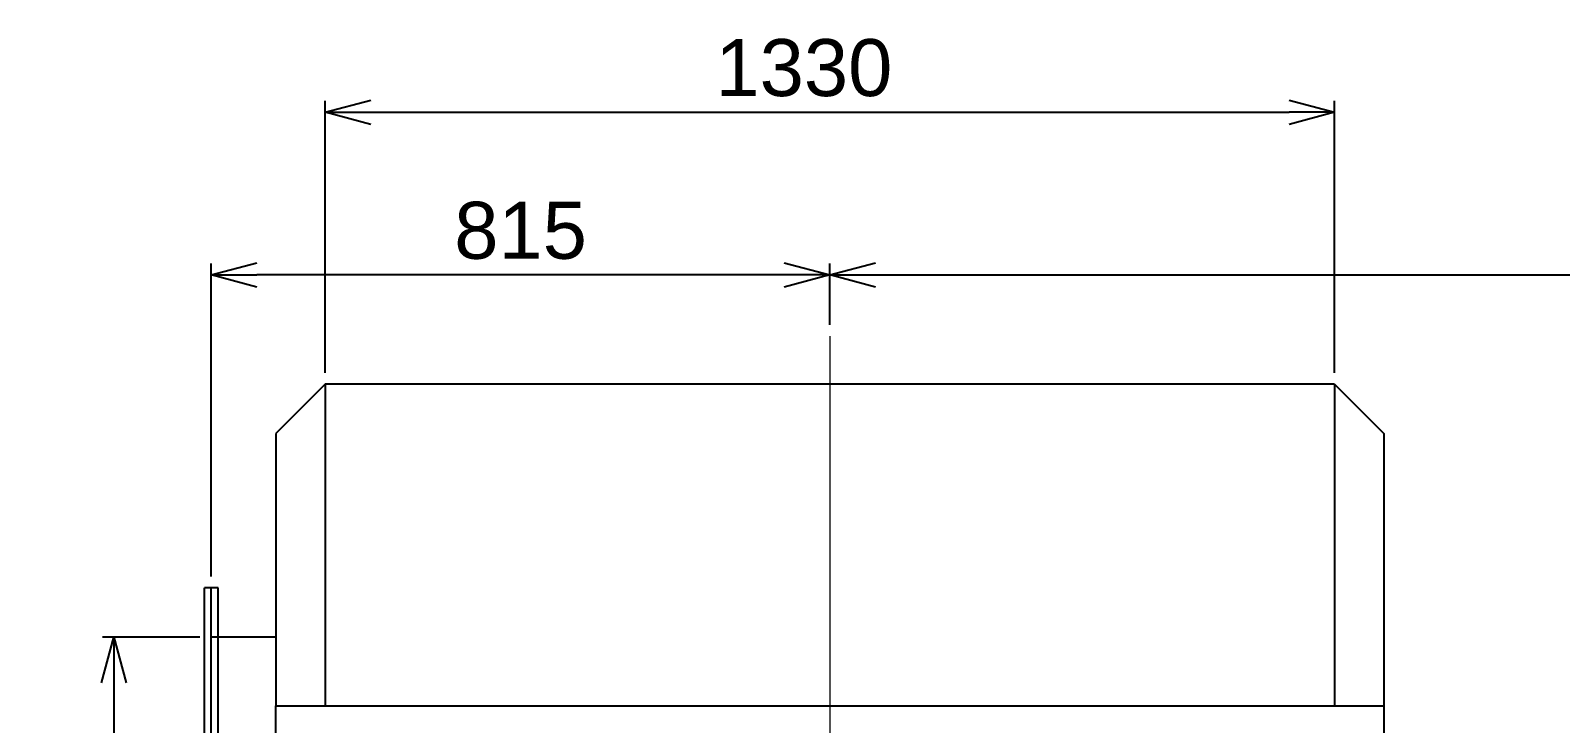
# Model space of a CAD drawing. Header units: inches. Extents: x 707 to 13003, y 909 to 9309.
# Drawn here: x 978 to 2994, y 4160 to 5072 of the extents above; entities that cross this region are included whole.
import ezdxf

# ---------------------------------------------------------------- set-up
doc = ezdxf.new("R2010")
doc.units = ezdxf.units.IN
doc.header["$MEASUREMENT"] = 0
doc.linetypes.add('CENTER', pattern=[50.8, 31.75, -6.35, 6.35, -6.35])
doc.layers.add('CEN', color=1, linetype='CENTER', lineweight=15)
doc.styles.get("Standard").update_dxf_attribs({"font": 'Arial.ttf'})
doc.dimstyles.new('ISO-25', dxfattribs={"dimscale": 5, "dimtxt": 15, "dimasz": 12, "dimexe": 3, "dimexo": 3, "dimgap": 4, "dimtad": 1, "dimdsep": 46, "dimtxsty": 'Standard', "dimblk": 'OPEN30', "dimcen": 4, "dimclrd": 3, "dimclre": 3, "dimclrt": 3, "dimadec": 0, "dimazin": 0, "dimtfac": 1, "dimtmove": 0, "dimatfit": 3, "dimldrblk": 'OPEN30', "dimfxl": 1, "dimarcsym": 0})

# ---------------------------------------------------------------- blocks, each defined once
blk = doc.blocks.new('_Open30')
at = {"color": 0, "linetype": 'ByBlock', "lineweight": -2}
for p, q in [((-1, 0.268), (0, 0)), ((0, 0), (-1, -0.268)), ((0, 0), (-1, 0))]:
    blk.add_line(p, q, dxfattribs=at)
blk = doc.blocks.new('*D164')
at = {"color": 3, "lineweight": -2, "transparency": 16777216}
for p, q in [((1201, 4273.7), (1072.6, 4273.7)), ((1087.6, 4213.7), (1087.6, 2653.7)), ((1201, 2593.7), (1072.6, 2593.7))]:
    blk.add_line(p, q, dxfattribs=at)
at = {"layer": 'Defpoints', "color": 0, "transparency": 16777216}
for p in [(1216, 4273.7), (1087.6, 2593.7), (1216, 2593.7)]:
    blk.add_point(p, dxfattribs=at)
at = {"color": 3, "lineweight": -2, "transparency": 16777216, "xscale": 60, "yscale": 60, "zscale": 60}
for p, rotation in [((1087.6, 4273.7), 90), ((1087.6, 2593.7), 270)]:
    blk.add_blockref('_Open30', p, dxfattribs=dict(at, rotation=rotation))
at = {"color": 3, "transparency": 16777216, "insert": (1027.2, 3433.7), "char_height": 75, "attachment_point": 5, "rotation": 90}
blk.add_mtext('%%C1680', dxfattribs=at)
blk = doc.blocks.new('*D168')
at = {"color": 3, "lineweight": -2, "transparency": 16777216}
for p, q in [((1216, 4353.7), (1216, 4765.6)), ((2031, 4684.9), (2031, 4765.6)), ((1971, 4750.6), (1276, 4750.6))]:
    blk.add_line(p, q, dxfattribs=at)
at = {"layer": 'Defpoints', "color": 0, "transparency": 16777216}
for p in [(1216, 4750.6), (2031, 4669.9), (1216, 4338.7)]:
    blk.add_point(p, dxfattribs=at)
at = {"color": 3, "lineweight": -2, "transparency": 16777216, "xscale": 60, "yscale": 60, "zscale": 60, "rotation": 180}
blk.add_blockref('_Open30', (1216, 4750.6), dxfattribs=at)
at = {"color": 3, "lineweight": -2, "transparency": 16777216, "xscale": 60, "yscale": 60, "zscale": 60}
blk.add_blockref('_Open30', (2031, 4750.6), dxfattribs=at)
at = {"color": 3, "transparency": 16777216, "insert": (1623.5, 4808.9), "char_height": 75, "attachment_point": 5}
blk.add_mtext('815', dxfattribs=at)
blk = doc.blocks.new('*D169')
at = {"color": 3, "lineweight": -2, "transparency": 16777216}
for p, q in [((1366, 4621.7), (1366, 4979.8)), ((2696, 4621.7), (2696, 4979.8)), ((1426, 4964.8), (2636, 4964.8))]:
    blk.add_line(p, q, dxfattribs=at)
at = {"layer": 'Defpoints', "color": 0, "transparency": 16777216}
for p in [(2696, 4964.8), (1366, 4606.7), (2696, 4606.7)]:
    blk.add_point(p, dxfattribs=at)
at = {"color": 3, "lineweight": -2, "transparency": 16777216, "xscale": 60, "yscale": 60, "zscale": 60, "rotation": 180}
blk.add_blockref('_Open30', (1366, 4964.8), dxfattribs=at)
at = {"color": 3, "lineweight": -2, "transparency": 16777216, "xscale": 60, "yscale": 60, "zscale": 60}
blk.add_blockref('_Open30', (2696, 4964.8), dxfattribs=at)
at = {"color": 3, "transparency": 16777216, "insert": (1996.8, 5023.1), "char_height": 75, "attachment_point": 5}
blk.add_mtext('1330', dxfattribs=at)
blk = doc.blocks.new('*D170')
at = {"color": 3, "lineweight": -2, "transparency": 16777216}
for p, q in [((2031, 4684.9), (2031, 4765.6)), ((5266, 3599.4), (5266, 4765.6)), ((2091, 4750.6), (5206, 4750.6))]:
    blk.add_line(p, q, dxfattribs=at)
at = {"layer": 'Defpoints', "color": 0, "transparency": 16777216}
for p in [(5266, 4750.6), (2031, 4669.9), (5266, 3584.4)]:
    blk.add_point(p, dxfattribs=at)
at = {"color": 3, "lineweight": -2, "transparency": 16777216, "xscale": 60, "yscale": 60, "zscale": 60, "rotation": 180}
blk.add_blockref('_Open30', (2031, 4750.6), dxfattribs=at)
at = {"color": 3, "lineweight": -2, "transparency": 16777216, "xscale": 60, "yscale": 60, "zscale": 60}
blk.add_blockref('_Open30', (5266, 4750.6), dxfattribs=at)
at = {"color": 3, "transparency": 16777216, "insert": (3648.5, 4819.8), "char_height": 75, "attachment_point": 5}
blk.add_mtext('(3235)', dxfattribs=at)

msp = doc.modelspace()

# ---------------------------------------------------------------- linework, layer by layer
for p, q in [((1366.017, 4606.69), (1301.017, 4541.69)), ((2696.017, 4606.69), (1366.017, 4606.69)), ((1366.017, 4606.69), (1366.017, 4183.223)), ((2696.017, 4606.69), (2761.017, 4541.69)), ((2696.017, 4606.69), (2696.017, 4183.223)), ((1301.017, 4541.69), (1301.017, 4183.223)), ((2761.017, 4541.69), (2761.017, 4183.223)), ((1207.017, 2528.69), (1207.017, 4338.69)), ((1216.017, 4338.69), (1207.017, 4338.69)), ((1216.017, 2528.69), (1216.017, 4338.69)), ((1225.017, 4338.69), (1216.017, 4338.69)), ((1225.017, 2528.69), (1225.017, 4338.69)), ((1301.017, 4273.69), (1216.017, 4273.69)), ((1301.017, 3046.195), (1301.017, 4183.223)), ((1301.017, 4183.223), (2761.017, 4183.223)), ((2761.017, 4183.223), (2761.017, 3046.195))]:
    msp.add_line(p, q)
at = {"layer": 'CEN', "ltscale": 18}
msp.add_line((2031.017, 4669.924), (2031.017, 1258.034), dxfattribs=at)

# ---------------------------------------------------------------- dimensions: what is measured, and where the dimension line sits
dim = msp.add_linear_dim(base=(2696.017, 4964.785), p1=(1366.017, 4606.69), p2=(2696.017, 4606.69), dimstyle='ISO-25')
dim.commit()
dim.dimension.update_dxf_attribs({"geometry": '*D169', "text_midpoint": (1996.832, 4964.785), "dimtype": 160})
dim = msp.add_linear_dim(base=(1216.017, 4750.635), p1=(2031.017, 4669.924), p2=(1216.017, 4338.69), dimstyle='ISO-25')
dim.commit()
dim.dimension.update_dxf_attribs({"geometry": '*D168', "text_midpoint": (1623.517, 4808.928)})
dim = msp.add_linear_dim(base=(5266.017, 4750.635), p1=(2031.017, 4669.924), p2=(5266.017, 3584.44), text='(<>)', dimstyle='ISO-25', override={"dimdec": 0})
dim.commit()
dim.dimension.update_dxf_attribs({"geometry": '*D170', "text_midpoint": (3648.517, 4819.799)})
dim = msp.add_linear_dim(base=(1087.551, 2593.69), p1=(1216.017, 4273.69), p2=(1216.017, 2593.69), angle=90, text='%%C<>', dimstyle='ISO-25')
dim.commit()
dim.dimension.update_dxf_attribs({"geometry": '*D164', "text_midpoint": (1087.551, 3433.69), "dimtype": 160})

doc.saveas('drawing.dxf')
